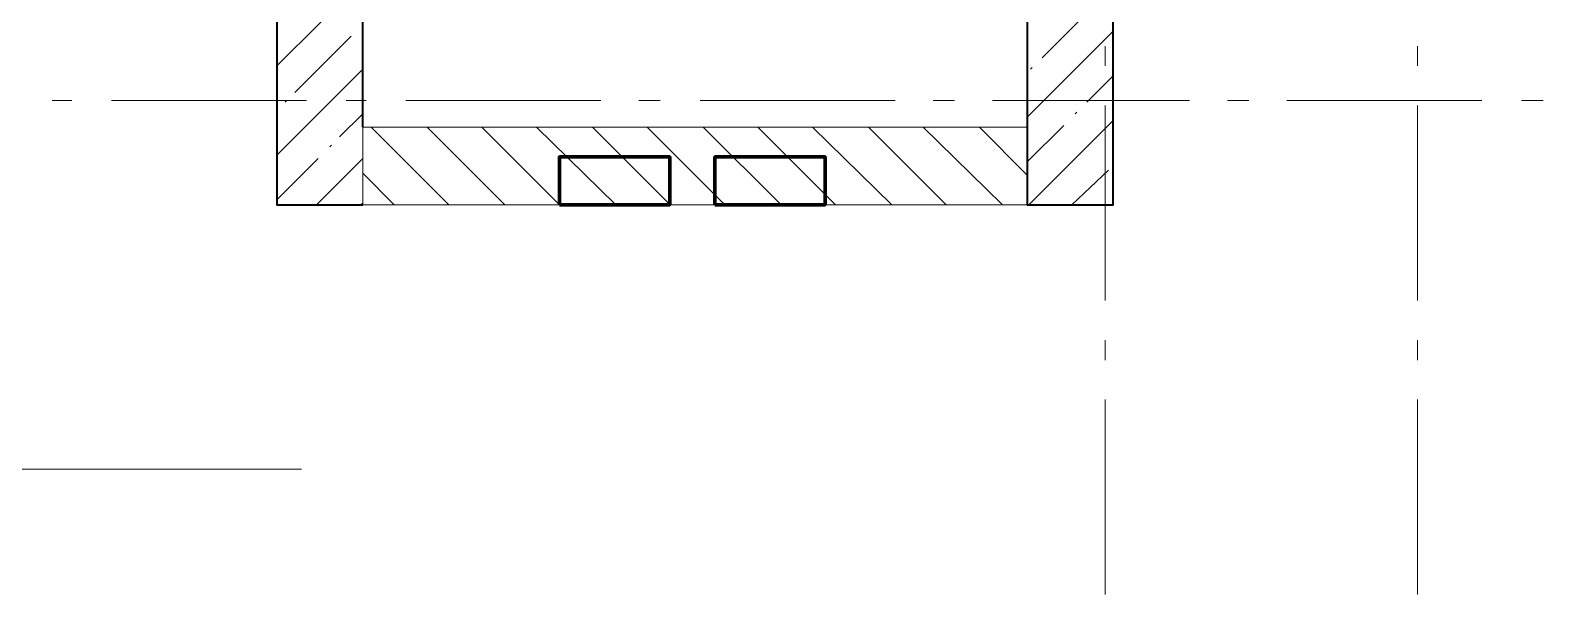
# Model space of a CAD drawing. Header units: millimetres. Extents: x -249154 to 415037, y -45458 to 354837.
# Drawn here: x -190493 to -186585, y 10750 to 12197 of the extents above; entities that cross this region are included whole.
import ezdxf

# ---------------------------------------------------------------- set-up
doc = ezdxf.new("R2010")
doc.units = ezdxf.units.MM
doc.layers.add('501 заделка отвертсии ком', color=5, linetype='Continuous', lineweight=158)

msp = doc.modelspace()

# ---------------------------------------------------------------- linework, layer by layer
at = {"lineweight": 40}
for points in [[(-189641.5, 11949.3), (-189641.5, 12080.6), (-189641.5, 15579.8), (-187938.5, 15579.8), (-187718.2, 15579.8), (-187718.2, 16503.3), (-187718.2, 16723.6), (-187718.2, 18223.3), (-187938.5, 18223.3), (-187938.5, 16723.6), (-191340.3, 16723.6), (-191340.3, 23095.1), (-191560.6, 23095.1), (-191560.6, 16503.3), (-191560.6, 12720.3), (-191560.6, 11868.8)], [(-191560.6, 11750.2), (-191340.3, 11750.2), (-191141.2, 11750.2), (-191141.2, 11970.5), (-191340.3, 11970.5), (-191340.3, 12720.3), (-191340.3, 16503.3), (-189861.8, 16503.3), (-189861.8, 15800.1), (-189861.8, 12080.6), (-189861.8, 11750.2), (-189641.5, 11750.2)], [(-184189.3, 12538.1), (-184189.3, 12639.8), (-187718.2, 12639.8), (-187718.2, 13220.2), (-187938.5, 13220.2), (-187938.5, 12881.3), (-188239.3, 12881.3), (-188239.3, 12661), (-187938.5, 12661), (-187938.5, 12639.8), (-187938.5, 12419.5), (-187938.5, 11750.2), (-187718.2, 11750.2), (-187718.2, 12419.5), (-184189.3, 12419.5)]]:
    msp.add_lwpolyline(points, dxfattribs=at)
at = {"lineweight": 9}
for points in [[(-189861.8, 12106), (-189641.5, 12326.3)], [(-187900.4, 12127.2), (-187760.6, 12267)], [(-187938.5, 11974.7), (-187718.2, 12195)], [(-189815.2, 12038.2), (-189772.8, 12080.6), (-189671.2, 12182.3)], [(-187739.4, 12106), (-187739.4, 12156.9)], [(-186938.7, 12106), (-186938.7, 12156.9)], [(-189861.8, 11877.3), (-189658.5, 12080.6), (-189641.5, 12097.5)], [(-187930, 12097.5), (-187925.8, 12101.8)], [(-187786, 12012.8), (-187718.2, 12080.6)], [(-190437.9, 12017.1), (-190387.1, 12017.1)], [(-190285.4, 12017.1), (-189785.5, 12017.1)], [(-189840.6, 12012.8), (-189836.4, 12017.1)], [(-189683.9, 12017.1), (-189633, 12017.1)], [(-189531.4, 12017.1), (-189031.5, 12017.1)], [(-188934, 12017.1), (-188879, 12017.1)], [(-188777.3, 12017.1), (-188277.4, 12017.1)], [(-188180, 12017.1), (-188124.9, 12017.1)], [(-188027.5, 12017.1), (-187523.3, 12017.1)], [(-187739.4, 11504.5), (-187739.4, 12004.3)], [(-187425.9, 12017.1), (-187370.8, 12017.1)], [(-187273.4, 12017.1), (-186773.5, 12017.1)], [(-186938.7, 11504.5), (-186938.7, 12004.3)], [(-186671.8, 12017.1), (-186616.8, 12017.1)], [(-189700.8, 11923.9), (-189641.5, 11983.2)], [(-187934.3, 11750.2), (-187718.2, 11966.2)], [(-187815.6, 11983.2), (-187811.4, 11987.4)], [(-189421.2, 11750.2), (-189620.3, 11949.3)], [(-189277.2, 11750.2), (-189476.3, 11949.3)], [(-189137.4, 11750.2), (-189336.5, 11949.3)], [(-188993.3, 11750.2), (-189196.7, 11949.3)], [(-188853.5, 11750.2), (-189052.7, 11949.3)], [(-188713.7, 11750.2), (-188912.9, 11949.3)], [(-188569.7, 11750.2), (-188768.8, 11949.3)], [(-188429.9, 11750.2), (-188629, 11949.3)], [(-188285.9, 11750.2), (-188489.2, 11949.3)], [(-188146.1, 11750.2), (-188345.2, 11949.3)], [(-188002, 11750.2), (-188205.4, 11949.3)], [(-187938.5, 11826.4), (-188061.4, 11949.3)], [(-187938.5, 11860.3), (-187845.3, 11953.5)], [(-189726.2, 11898.4), (-189722, 11902.7)], [(-189861.8, 11762.9), (-189755.9, 11868.8)], [(-189760.1, 11750.2), (-189641.5, 11868.8)], [(-189561, 11750.2), (-189641.5, 11830.7)], [(-187824.1, 11750.2), (-187730.9, 11839.1)], [(-189650, 11750.2), (-189641.5, 11754.4)], [(-189798.3, 11072.3), (-190696.4, 11072.3), (-191213.2, 11673.9)], [(-187739.4, 11351.9), (-187739.4, 11402.8)], [(-186938.7, 11351.9), (-186938.7, 11402.8)], [(-187739.4, 10750.4), (-187739.4, 11250.3)], [(-186938.7, 10750.4), (-186938.7, 11250.3)]]:
    msp.add_lwpolyline(points, dxfattribs=at)
msp.add_lwpolyline([(-189641.5, 11750.2), (-187938.5, 11750.2), (-187938.5, 11949.3), (-189641.5, 11949.3)], close=True, dxfattribs=at)
at = {"layer": '501 заделка отвертсии ком', "ltscale": 0.5}
for points in [[(-189137.4, 11750.2), (-188854.9, 11750.2), (-188854.9, 11873), (-189137.4, 11873)], [(-188739.2, 11750.2), (-188456.6, 11750.2), (-188456.6, 11873), (-188739.2, 11873)]]:
    msp.add_lwpolyline(points, close=True, dxfattribs=at)

doc.saveas('drawing.dxf')
